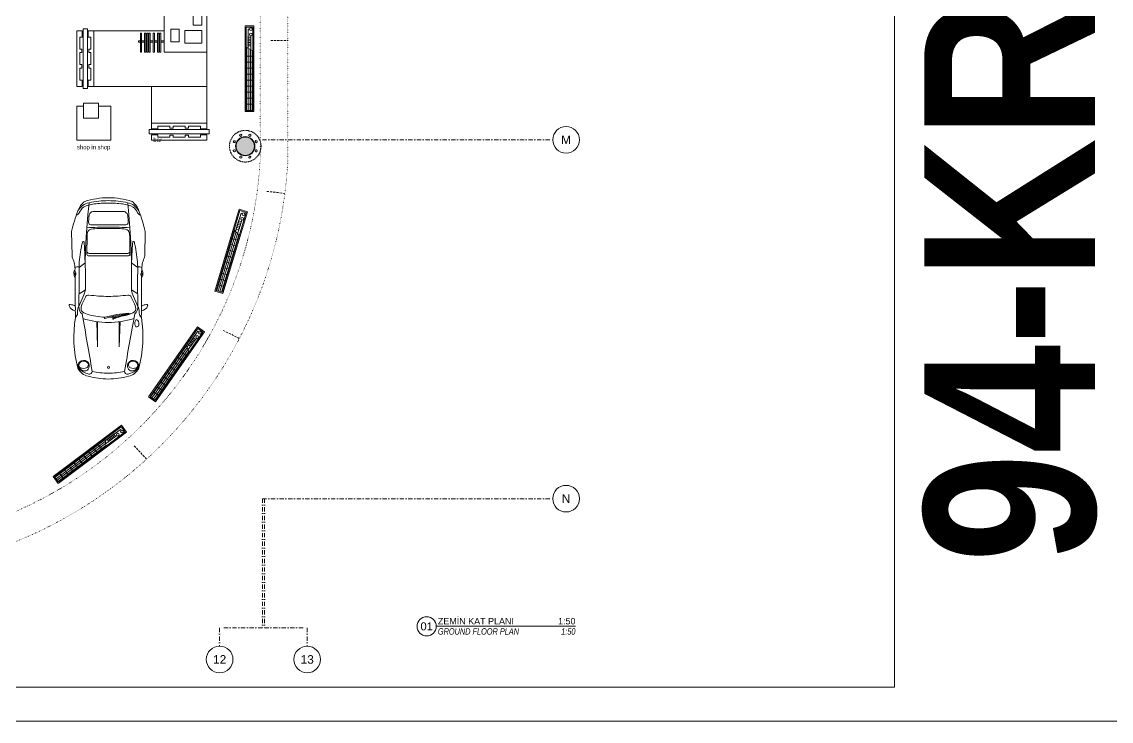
# Model space of a CAD drawing. Extents: x -9059 to 11889, y 0 to 6614.
# Drawn here: x 3361 to 5912, y 1 to 1638 of the extents above; entities that cross this region are included whole.
import ezdxf
from ezdxf.enums import TextEntityAlignment as Align
from ezdxf.xclip import XClip

# ---------------------------------------------------------------- set-up
doc = ezdxf.new("R2010")
doc.units = 0
doc.header["$LTSCALE"] = 10
doc.header["$MEASUREMENT"] = 0
doc.header["$XCLIPFRAME"] = 0
for name, pattern in [('DASHDOT', [1, 0.5, -0.25, 0, -0.25]), ('DOT2', [0.125, 0, -0.125]), ('HIDDEN', [0.375, 0.25, -0.125])]:
    doc.linetypes.add(name, pattern=pattern)
doc.layers.get('0').update_dxf_attribs({"color": 9, "lineweight": 9})
for name, color, linetype, lineweight in [('01', 9, 'Continuous', 9), ('04', 9, 'Continuous', 9), ('05', 9, 'Continuous', 9), ('20', 9, 'DOT2', 9), ('21', 9, 'Continuous', 9), ('21_mahal200', 9, 'Continuous', 9), ('24', 9, 'DASHDOT', 9), ('35', 9, 'Continuous', 9), ('40A', 9, 'Continuous', 9)]:
    doc.layers.add(name, color=color, linetype=linetype, lineweight=lineweight)
doc.styles.add('$1$Arial', font='arial.ttf', dxfattribs={"height": 2.5})
doc.styles.add('Arial', font='arial.ttf', dxfattribs={"height": 2.5})
doc.styles.add('MuuM_TEXT-BOLD', font='ARIALNB.TTF')
doc.styles.add('MuuM_TEXT-ITALIC', font='ARIALNI.TTF')
doc.styles.add('MuuM_TEXT-STANDART', font='ARIALN.TTF')

# ---------------------------------------------------------------- blocks, each defined once
blk = doc.blocks.new('p-prs-kolon-02')
h = blk.add_hatch(color=255)
h.dxf.hatch_style = 1
edge = h.paths.add_edge_path()
edge.add_arc((0, 0), 22.5, 0, 360)
for radius in [22.5, 21.5]:
    blk.add_circle((0, 0), radius)
at = {"layer": '20', "linetype": 'HIDDEN'}
for points in [[(-12.5, 27.5), (-9.9, 28.1), (-8.1, 26.3), (-8.8, 23.8), (-11.3, 23.1), (-13.1, 25), (-12.5, 27.5)], [(10.6, 28.2), (12.9, 26.9), (12.9, 24.3), (10.6, 23), (8.4, 24.3), (8.4, 26.9), (10.6, 28.2)], [(-28.2, 10.6), (-26.9, 12.9), (-24.3, 12.9), (-23, 10.6), (-24.3, 8.4), (-26.9, 8.4), (-28.2, 10.6)], [(27.5, 12.5), (28.1, 9.9), (26.3, 8.1), (23.8, 8.8), (23.1, 11.3), (25, 13.1), (27.5, 12.5)], [(-27.5, -12.5), (-28.1, -9.9), (-26.3, -8.1), (-23.8, -8.8), (-23.1, -11.3), (-25, -13.1), (-27.5, -12.5)], [(-10.6, -28.2), (-12.9, -26.9), (-12.9, -24.3), (-10.6, -23), (-8.4, -24.3), (-8.4, -26.9), (-10.6, -28.2)], [(12.5, -27.5), (9.9, -28.1), (8.1, -26.3), (8.8, -23.8), (11.3, -23.1), (13.1, -25), (12.5, -27.5)], [(28.2, -10.6), (26.9, -12.9), (24.3, -12.9), (23, -10.6), (24.3, -8.4), (26.9, -8.4), (28.2, -10.6)]]:
    blk.add_lwpolyline(points, dxfattribs=at)
blk.add_circle((0, 0), 37, dxfattribs=at)
blk = doc.blocks.new('p-porsche-satışstand-s')
for p, q in [((265, -50), (100, -50)), ((265, -50), (265, -180)), ((265, -180), (265, -50)), ((265, -50), (278, -50)), ((278, -65), (278, -50)), ((280, -45), (290, -45)), ((280, -185), (280, -45)), ((290, -185), (290, -45)), ((292, -50), (305, -50)), ((292, -65), (292, -50)), ((305, -180), (305, -50)), ((272, -65), (278, -65)), ((272, -93), (272, -65)), ((292, -65), (298, -65)), ((298, -93), (298, -65)), ((0, -100), (0, -180)), ((272, -93), (277, -93)), ((272, -101), (277, -101)), ((272, -129), (272, -101)), ((277, -101), (277, -93)), ((293, -93), (298, -93)), ((293, -101), (293, -93)), ((293, -101), (298, -101)), ((298, -129), (298, -101)), ((277, -129), (272, -129)), ((277, -137), (272, -137)), ((272, -165), (272, -137)), ((277, -137), (277, -129)), ((298, -129), (293, -129)), ((293, -137), (293, -129)), ((298, -137), (293, -137)), ((298, -165), (298, -137)), ((278, -165), (272, -165)), ((278, -180), (278, -165)), ((298, -165), (292, -165)), ((292, -180), (292, -165)), ((265, -180), (0, -180)), ((0, -266), (0, -180)), ((130, -266), (130, -180)), ((278, -180), (265, -180)), ((290, -185), (280, -185)), ((305, -180), (292, -180)), ((0, -266), (130, -266)), ((0, -279), (0, -266)), ((0, -279), (15, -279)), ((15, -279), (15, -273)), ((15, -273), (43, -273)), ((43, -278), (43, -273)), ((43, -278), (51, -278)), ((51, -278), (51, -273)), ((51, -273), (79, -273)), ((79, -273), (79, -278)), ((79, -278), (87, -278)), ((87, -273), (87, -278)), ((87, -273), (115, -273)), ((115, -273), (115, -279)), ((115, -279), (130, -279)), ((130, -266), (130, -279)), ((-5, -291), (-5, -281)), ((-5, -281), (135, -281)), ((-5, -291), (135, -291)), ((0, -306), (0, -293)), ((0, -293), (15, -293)), ((0, -306), (130, -306)), ((15, -299), (15, -293)), ((15, -299), (43, -299)), ((43, -299), (43, -294)), ((43, -294), (51, -294)), ((51, -299), (51, -294)), ((51, -299), (79, -299)), ((79, -294), (79, -299)), ((79, -294), (87, -294)), ((87, -294), (87, -299)), ((87, -299), (115, -299)), ((115, -293), (115, -299)), ((115, -293), (130, -293)), ((130, -293), (130, -306)), ((135, -281), (135, -291))]:
    blk.add_line(p, q)
for points in [[(0, 0), (100, 0), (100, -100), (0, -100)], [(12, -7), (32, -7), (32, -37), (12, -37)], [(12, -49), (52, -49), (52, -79), (12, -79)], [(65, -46), (85, -46), (85, -76), (65, -76)], [(108, -100), (111, -100), (111, -55), (108, -55)], [(113, -100), (116, -100), (116, -55), (113, -55)], [(123, -100), (126, -100), (126, -55), (123, -55)], [(133, -100), (136, -100), (136, -55), (133, -55)], [(138, -100), (141, -100), (141, -55), (138, -55)], [(143, -100), (146, -100), (146, -55), (143, -55)], [(153, -100), (156, -100), (156, -55), (153, -55)], [(253.9, -219.4), (288.9, -219.4), (288.9, -254.4), (253.9, -254.4)]]:
    blk.add_lwpolyline(points, close=True)
for points in [[(108, -73.5), (100, -73.5), (100, -76.5), (108, -76.5)], [(113, -73.5), (111, -73.5)], [(111, -76.5), (113, -76.5)], [(123, -73.5), (116, -73.5)], [(116, -76.5), (123, -76.5)], [(133, -73.5), (126, -73.5)], [(126, -76.5), (133, -76.5)], [(138, -73.5), (136, -73.5)], [(136, -76.5), (138, -76.5)], [(143, -73.5), (141, -73.5)], [(141, -76.5), (143, -76.5)], [(153, -73.5), (146, -73.5)], [(146, -76.5), (153, -76.5)], [(156, -76.5), (160, -76.5), (160, -73.5), (156, -73.5)], [(288.9, -226), (305, -226), (305, -306), (225, -306), (225, -226), (253.9, -226)]]:
    blk.add_lwpolyline(points)
blk = doc.blocks.new('0_drawinglabel')
blk.add_lwpolyline([(3, 0), (46.46, 0)])
blk.add_circle((0, 0), 3)
at = {"style": 'Arial'}
blk.add_attdef('CIZIMNO', text='', height=2.5, dxfattribs=at).set_placement((0, 0), align=Align.MIDDLE)
blk.add_attdef('CIZIMADI', text='', height=2, dxfattribs=at).set_placement((3.5, 0), align=Align.BOTTOM_LEFT)
blk.add_attdef('OLCEK', text='', height=2, dxfattribs=at).set_placement((46.46, 0), align=Align.BOTTOM_RIGHT)
at = {"style": 'MuuM_TEXT-ITALIC'}
blk.add_attdef('DRAWINGNAME', text='', height=2, dxfattribs=at).set_placement((3.5, -0.59), align=Align.TOP_LEFT)
blk.add_attdef('SCALE', text='', height=2, dxfattribs=at).set_placement((46.46, -0.59), align=Align.TOP_RIGHT)
blk = doc.blocks.new('A$C38B13A8F')
for p, q in [((280.6, 0), (80.6, 0)), ((80.6, 0), (80.6, -20)), ((280.6, -20), (280.6, 0)), ((80.6, -20), (280.6, -20))]:
    blk.add_line(p, q)
at = {"color": 252}
for p, q in [((229.9, -4), (83, -4)), ((227.5, -8), (83, -8)), ((225.2, -12), (83, -12)), ((222.9, -16), (83, -16)), ((222, -17.5), (230.8, -2.5)), ((257.7, -12.8), (224.8, -12.7)), ((272.8, -6.8), (228.3, -6.8)), ((234.1, -5), (234.1, -14.1)), ((238.1, -5), (238.1, -14.1)), ((242.1, -5), (242.1, -14.1)), ((246, -5), (246, -14.1)), ((250, -5), (250, -14.1)), ((254, -5), (254, -14.1)), ((272.8, -9.6), (272.8, -6.8))]:
    blk.add_line(p, q, dxfattribs=at)
at = {"color": 252, "linetype": 'Continuous'}
for p, q in [((97.2, -17.5), (97.2, -2.5)), ((111.3, -17.5), (111.3, -2.5)), ((125.4, -17.5), (125.4, -2.5)), ((139.5, -17.5), (139.5, -2.5)), ((153.6, -17.5), (153.6, -2.5)), ((167.8, -17.5), (167.8, -2.5)), ((181.9, -17.5), (181.9, -2.5)), ((196, -17.5), (196, -2.5)), ((210.1, -17.5), (210.1, -2.5))]:
    blk.add_line(p, q, dxfattribs=at)
blk.add_lwpolyline([(278.1, -2.5), (278.1, -17.5), (83, -17.5), (83, -2.5)], close=True)
at = {"color": 252}
for centre in [(260.8, -12.8), (272.8, -12.8)]:
    blk.add_circle(centre, 3.18, dxfattribs=at)
blk = doc.blocks.new('prs-plan')
for points in [[(325, 0, 0.073985), (239, 554, 0.153936), (16, 714, 0.035069), (-466, 860), (-1037, 850, 0.080758), (-1089, 837, -0.111291), (-1375, 782, 0.222022), (-1420, 809, 0.155977), (-1555, 777), (-2211, 777, 0.115278), (-2175, 896, 0.541385), (-2206, 919, 0.273922), (-2323, 777, -0.044974), (-2479, 773, 0.105774), (-3667, 713, 0.212201), (-3856, 472, 0.055723), (-3920, 0, 0.055723), (-3856, -472, 0.212201), (-3667, -713, 0.105774), (-2479, -773, -0.044974), (-2323, -777, 0.273922), (-2206, -919, 0.541385), (-2175, -896, 0.115278), (-2211, -777), (-1555, -777, 0.155977), (-1420, -809, 0.222022), (-1375, -782, -0.111291), (-1089, -837, 0.080758), (-1037, -850), (-466, -860, 0.035069), (16, -714, 0.153936), (239, -554, 0.073985)], [(16, -714, -0.035069), (-466, -860), (-1037, -850, -0.080758), (-1089, -837, 0.111291), (-1375, -782, -0.231444), (-1423, -809, -0.153464), (-1555, -777), (-2211, -777, -0.115278), (-2175, -896, -0.541385), (-2206, -919, -0.273922), (-2323, -777, 0.044974), (-2479, -773, -0.105774), (-3667, -713, -0.212201), (-3856, -472, -0.055723), (-3920, 0, -0.055723), (-3856, 472, -0.212201), (-3667, 713, -0.105774), (-2479, 773, 0.044974), (-2323, 777, -0.273922), (-2206, 919, -0.541385), (-2175, 896, -0.115278), (-2211, 777), (-1555, 777, -0.153464), (-1423, 809, -0.231444), (-1375, 782, 0.111291), (-1089, 837, -0.080758), (-1037, 850), (-466, 860, -0.035069), (16, 714, -0.153936), (239, 554, -0.073985), (325, 0, -0.073985), (239, -554, -0.153936)], [(-3507, 501, 0.318262), (-3515, 669, 0.336631), (-3640, 702, 0.107863), (-3709, 621, 0.176217), (-3724, 519, 0.204198), (-3692, 473, 0.234058), (-3559, 459, 0.162353)], [(-3534, 494, 0.163341), (-3500, 577, 0.213722), (-3531, 661, 0.243766), (-3617, 689, 0.291481), (-3662, 649, 0.158425), (-3657, 514, 0.556548)], [(-1039, 0), (-1039, -452, 0.388823), (-996, -505), (-571, -500, 0.078172), (-465, -479, 0.196108), (-427, -443, 0.096829), (-399, -274), (-399, 0), (-399, 274, 0.096829), (-427, 443, 0.196108), (-465, 479, 0.078172), (-571, 500), (-996, 505, 0.388823), (-1039, 452)], [(-310, 0), (-310, -411, 0.407574), (-250, -463), (-171, -461, 0.03281), (-76, -447, 0.311096), (0, -366), (0, 0), (0, 366, 0.311096), (-76, 447, 0.03281), (-171, 461), (-250, 463, 0.407574), (-310, 411)], [(-2381, -481, 0.066931), (-2474, 85, 1.115799), (-2500, 74, -0.036962), (-2415, -309, 0.02456)], [(-2496, -110, -0.043566), (-2383, -521, -0.084927), (-2410, -455, 0.037508), (-2512, -123, -1.353737)], [(-3507, -501, -0.318262), (-3515, -669, -0.336631), (-3640, -702, -0.107863), (-3709, -621, -0.176217), (-3724, -519, -0.204198), (-3692, -473, -0.234058), (-3559, -459, -0.162353)], [(-3534, -494, -0.163341), (-3500, -577, -0.213722), (-3531, -661, -0.243766), (-3617, -689, -0.291481), (-3662, -649, -0.158425), (-3657, -514, -0.556548)], [(-2530, -669, 0.383263), (-2540, -641, 0.054412), (-2600, -623, 0.109062), (-2669, -625, 0.400423), (-2701, -674, 0.320332), (-2644, -712, 0.05979), (-2571, -708, 0.197788)]]:
    blk.add_lwpolyline(points, format="xyb", close=True)
for points in [[(-2479, 773, 0.242846), (-2380, 724, -0.066443), (-2247, 708, 0.284222), (-2222, 692, 0.284222)], [(-1295, 688, 0.192613), (-1311, 783, 0.192613)], [(-3667, 713, 0.101535), (-3804, 461, 0.52292), (-3741, 381, 0.007101), (-2397, 618, -0.204495), (-2222, 692), (-1644, 685), (-1295, 688, -0.038718), (-833, 633, -0.010841), (-718, 608, -0.648), (-711, 571, -0.015753), (-1092, 548, -0.014486), (-1829, 539, -0.071916), (-1933, 566), (-2222, 692)], [(-2502, -598, -0.070312), (-2595, 0, -0.070312), (-2502, 598)], [(-2449, -305, 0.031083), (-2404, -500, 0.14503), (-2314, -637, 0.190771), (-2163, -611), (-2000, -537, 0.400838), (-1954, -456, -0.031829), (-1985, 0, -0.031829), (-1954, 456, 0.400838), (-2000, 537), (-2163, 611, 0.190771), (-2314, 637, 0.14503), (-2404, 500, 0.06672), (-2471, 77)], [(-1214, -544), (-880, -536), (-607, -518), (-378, -504, 0.016855), (-365, 0, 0.016855), (-378, 504), (-607, 518), (-880, 536), (-1214, 544)], [(-84, -751, -0.178742), (-28, -682, 0.128631), (105, -582, 0.089194), (178, -330, 0.036776), (200, 0, 0.036776), (178, 330, 0.089194), (105, 582, 0.128631), (-28, 682, -0.178742), (-84, 751)], [(16, 714, -0.211518), (208, 453, -0.047818), (256, 0, -0.047818), (208, -453, -0.211518), (16, -714, -0.211518)], [(-3741, -381, -0.051873), (-3784, 0, -0.051873), (-3741, 381)], [(-943, -504, -0.278411), (-984, -432), (-984, 0), (-984, 432, -0.278411), (-943, 504)], [(-2472, -27, 0.027717), (-2463, -205, 0.14503)], [(-3667, -713, -0.101535), (-3804, -461, -0.52292), (-3741, -381, -0.007101), (-2397, -618, 0.204495), (-2222, -692), (-1644, -685), (-1295, -688, 0.038718), (-833, -633, 0.010841), (-718, -608, 0.648), (-711, -571, 0.015753), (-1092, -548, 0.014486), (-1829, -539, 0.071916), (-1933, -566), (-2222, -692)], [(-2479, -773, -0.242846), (-2380, -724, 0.066443), (-2247, -708, -0.284222), (-2222, -692, -0.284222)], [(-1295, -688, -0.192613), (-1311, -783, -0.192613)]]:
    blk.add_lwpolyline(points, format="xyb")
for points in [[(-1829, 539), (-1926, 688)], [(-1210, 548), (-1305, 688)], [(-2577, 253), (-3163, 253), (-2574, 273)], [(208, 453), (-77, 479), (-378, 504)], [(-2577, -253), (-3163, -253), (-2574, -273)], [(208, -453), (-77, -479), (-378, -504)], [(-1829, -539), (-1926, -688)], [(-1210, -548), (-1305, -688)]]:
    blk.add_lwpolyline(points)
blk.add_circle((-3645, -2), 26.6)
for centre, radius, start, end in [((-2267, 1072), 300, 259.298, 280.702), ((-1480, 1337), 564, 262.3343, 268.0614), ((-1459, 726), 61.9, 53.34, 130.5245), ((-1462, 820), 60, 231.9068, 311.9577), ((-1480, 1337), 564, 275.8996, 280.6987), ((-1462, -820), 60, 48.0423, 128.0932), ((-2267, -1072), 300, 79.298, 100.702), ((-1480, -1337), 564, 91.9386, 97.6657), ((-1459, -726), 61.9, 229.4755, 306.66), ((-1480, -1337), 564, 79.3013, 84.1004)]:
    blk.add_arc(centre, radius, start, end)
blk = doc.blocks.new('$0$0_aks')
at = {"linetype": 'Continuous'}
blk.add_circle((0, 0), 3.12, dxfattribs=at)
at = {"style": '$1$Arial'}
blk.add_attdef('AKS', text='', height=2.5, dxfattribs=at).set_placement((0, 0), align=Align.MIDDLE_CENTER)
blk = doc.blocks.new('AKS')
at = {"layer": '24', "ltscale": 2}
for points in [[(3905.1, 1345.9), (4585.1, 1345.9)], [(3905.1, 505.9), (3905.1, 203.4), (3805.1, 203.4), (3805.1, 160.8)], [(3905.1, 505.9), (4585.1, 505.9)], [(3910.1, 505.9), (3910.1, 203.4), (4010.1, 203.4), (4010.1, 160.8)]]:
    blk.add_lwpolyline(points, dxfattribs=at)
at = {"layer": '24'}
ref = blk.add_blockref('$0$0_aks', (4616.3, 1345.9), dxfattribs=dict(at, xscale=10, yscale=10, zscale=10))
ref.add_attrib('AKS', 'M', dxfattribs={"layer": '0', "height": 20, "style": '$1$Arial'}).set_placement((4616.3, 1345.9), align=Align.MIDDLE_CENTER)
ref = blk.add_blockref('$0$0_aks', (4616.3, 505.9), dxfattribs=dict(at, xscale=10, yscale=10, zscale=10))
ref.add_attrib('AKS', 'N', dxfattribs={"layer": '0', "height": 20, "style": '$1$Arial'}).set_placement((4616.3, 505.9), align=Align.MIDDLE_CENTER)
ref = blk.add_blockref('$0$0_aks', (3805.1, 129.6), dxfattribs=dict(at, xscale=10, yscale=10, zscale=10))
ref.add_attrib('AKS', '12', dxfattribs={"layer": '0', "height": 20, "style": '$1$Arial'}).set_placement((3805.1, 129.6), align=Align.MIDDLE_CENTER)
ref = blk.add_blockref('$0$0_aks', (4010.1, 129.6), dxfattribs=dict(at, xscale=10, yscale=10, zscale=10))
ref.add_attrib('AKS', '13', dxfattribs={"layer": '0', "height": 20, "style": '$1$Arial'}).set_placement((4010.1, 129.6), align=Align.MIDDLE_CENTER)

msp = doc.modelspace()

# ---------------------------------------------------------------- linework, layer by layer
at = {"layer": '20'}
msp.add_lwpolyline([(3004.54, 348.46), (3004.54, 632.98), (3069.54, 632.99), (3069.6, 418.37, 0.3674516), (3919.54, 1316.72), (3919.74, 2309.98), (3984.54, 2309.98), (3984.31, 1314.37, -0.388173), (3004.54, 348.46, -142.7307254)], format="xyb", dxfattribs=at)
at = {"layer": '20', "linetype": 'HIDDEN', "ltscale": 2}
for points in [[(3944.53, 1594.02), (3984.69, 1594.03)], [(3935.16, 1241.06), (3977.34, 1236.42)], [(3832.62, 915.73), (3869.94, 897)], [(3624.61, 645.51), (3653.51, 614.34)]]:
    msp.add_lwpolyline(points, dxfattribs=at)
at = {"layer": '40A'}
for points in [[(5944.48, 4205.85), (-0.52, 4205.85), (-0.52, 0.85), (5944.48, 0.85)], [(5404.54, 80.85), (79.48, 80.85), (79.48, 4125.85), (5404.54, 4125.85)]]:
    msp.add_lwpolyline(points, close=True, dxfattribs=at)

# ---------------------------------------------------------------- block references
msp.add_blockref('AKS', (19.48, 15.85))
at = {"layer": '01'}
msp.add_blockref('p-prs-kolon-02', (3884.54, 1346.73), dxfattribs=at)
at = {"layer": '04', "xscale": 0.1, "yscale": 0.1, "zscale": 0.1, "rotation": 90}
msp.add_blockref('prs-plan', (3564.04, 1193.72), dxfattribs=at)
at = {"layer": '05'}
ref = msp.add_blockref('p-porsche-satışstand-s', (3794.88, 1666.73), dxfattribs=dict(at, xscale=-1))
XClip(ref).set_block_clipping_path([(-88.7617665652, -392.8478105935), (374.1227334348, 71.9685894065)])
at = {"layer": '21_mahal200', "xscale": 7.5, "yscale": 7.5, "zscale": 7.5}
msp.add_blockref('0_drawinglabel', (4309.34, 222.95), dxfattribs=at).add_auto_attribs({'CIZIMNO': '01', 'CIZIMADI': 'ZEMİN KAT PLANI', 'OLCEK': '1:50', 'DRAWINGNAME': 'GROUND FLOOR PLAN', 'SCALE': '1:50'})
at = {"layer": '35'}
for p, rotation in [((3884.53, 1347.67), 90), ((3789.98, 930.31), 73.3309541437429), ((3612.08, 693.62), 55.11268665016072), ((3370.25, 524.89), 36.97031645317692)]:
    msp.add_blockref('A$C38B13A8F', p, dxfattribs=dict(at, rotation=rotation))

# ---------------------------------------------------------------- texts
at = {"layer": '21', "char_height": 10, "width": 202.1826, "attachment_point": 1, "style": 'MuuM_TEXT-STANDART'}
for s, insert in [('\\pt13.333;bar', (3669.36, 1366.77)), ('\\pt13.333;shop in shop', (3490.76, 1349.55))]:
    msp.add_mtext(s, dxfattribs=dict(at, insert=insert))
at = {"layer": '40A', "style": 'MuuM_TEXT-BOLD'}
msp.add_text('94-KRT-E-C-700', height=400, rotation=90, dxfattribs=at).set_placement((5874.54, 2103.35), align=Align.CENTER)

doc.saveas('drawing.dxf')
